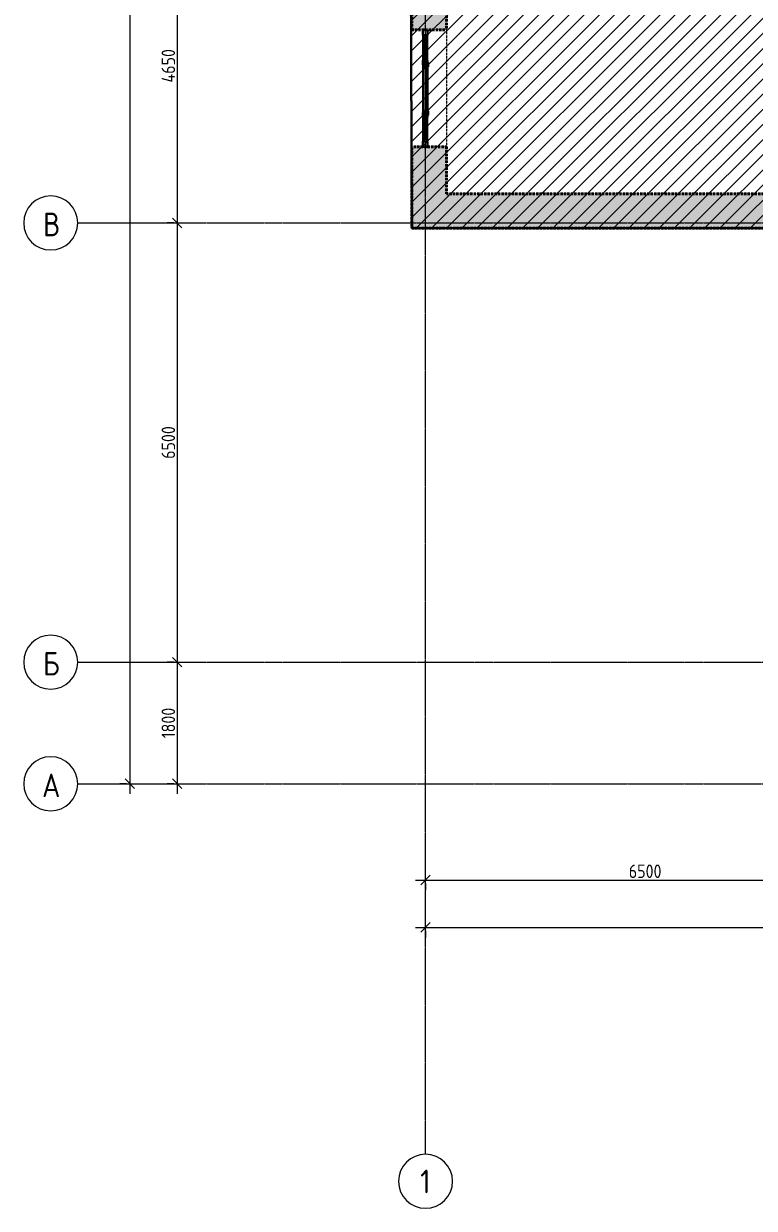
# Model space of a CAD drawing. Header units: millimetres. Extents: x -11886 to 379896, y -8130 to 47743.
# Drawn here: x 310868 to 321680, y -5826 to 11705 of the extents above; entities that cross this region are included whole.
import ezdxf

# ---------------------------------------------------------------- set-up
doc = ezdxf.new("R2010")
doc.units = ezdxf.units.MM
for name, pattern in [('ADSK_Линия сетки', [25, 20, -2.5, 0, -2.5]), ('ADSK_Сверху', [4.5, 3, -1.5]), ('ADSK_Снесено', [4.5, 3, -1.5])]:
    doc.linetypes.add(name, pattern=pattern)
for name, color, linetype, lineweight, true_color in [('_ Окна', 5, 'Continuous', 30, 0x0000ff), ('Витраж', 5, 'Continuous', 18, 0x0000ff), ('Окна', 5, 'Continuous', 18, 0x0000ff), ('Панели витража', 5, 'Continuous', 18, 0x0000ff), ('Стены наружные', 1, 'ADSK_Снесено', 18, 0xff0000)]:
    doc.layers.add(name, color=color, linetype=linetype, lineweight=lineweight, true_color=true_color)
doc.layers.add('Оси', color=7, linetype='Continuous', lineweight=9)
doc.layers.add('Размеры', color=7, linetype='Continuous', lineweight=9)
doc.styles.add('GOST Common', font='GOST_Common.ttf', dxfattribs={"width": 0.9, "height": 350})
doc.styles.add('GOST Common_1', font='GOST_Common.ttf', dxfattribs={"width": 0.9, "height": 200})
doc.dimstyles.new('ADSK_Основной_2_5_мм', dxfattribs={"dimscale": 304.8, "dimtxt": 251.428749, "dimasz": 0.463911, "dimexe": 0.492126, "dimexo": 0.492126, "dimgap": 0.098425, "dimtad": 1, "dimdec": 1, "dimrnd": 0.1, "dimdsep": 46, "dimtxsty": 'GOST Common_1', "dimblk1": 'OBLIQUE', "dimblk2": 'OBLIQUE', "dimsah": 1, "dimcen": 0.09, "dimdle": 0.492126, "dimazin": 2, "dimtfac": 1, "dimtdec": 4, "dimtix": 1, "dimtmove": 0, "dimatfit": 3, "dimfxl": 1, "dimtvp": 1, "dimtfill": 1, "dimtolj": 1, "dimtzin": 0, "dimlwd": 20, "dimlwe": 20, "dimarcsym": 2})

# ---------------------------------------------------------------- blocks, each defined once
blk = doc.blocks.new('Прямоугольный импост - 70х20_60мм-1431693-04 План 4-го этажа')
at = {"layer": 'Витраж', "color": 161, "linetype": 'ADSK_Сверху', "true_color": 0xaaaaff}
for p, q in [((-5911, 11464), (-5981, 11464)), ((-5981, 11384), (-5981, 11464)), ((-5911, 11384), (-5911, 11464)), ((-5981, 10979), (-5981, 11009)), ((-5911, 10979), (-5911, 11009))]:
    blk.add_line(p, q, dxfattribs=at)
blk = doc.blocks.new('Прямоугольный импост - 70х20_60мм-1429327-04 План 4-го этажа')
at = {"layer": 'Витраж', "color": 161, "linetype": 'ADSK_Сверху', "true_color": 0xaaaaff}
for p, q in [((-80, 35), (0, 35)), ((0, 35), (0, -35)), ((0, -35), (-80, -35))]:
    blk.add_line(p, q, dxfattribs=at)
blk = doc.blocks.new('Прямоугольный импост - 70х20_60мм-1429328-04 План 4-го этажа')
at = {"layer": 'Витраж', "color": 161, "linetype": 'ADSK_Сверху', "true_color": 0xaaaaff}
for p, q in [((0, 35), (-80, 35)), ((0, -35), (0, 35)), ((-80, -35), (0, -35))]:
    blk.add_line(p, q, dxfattribs=at)
blk = doc.blocks.new('Прямоугольный импост - 70х20_60мм-1261975-04 План 4-го этажа')
at = {"layer": 'Витраж', "color": 161, "linetype": 'ADSK_Сверху', "true_color": 0xaaaaff}
for p, q in [((-5981, 10949), (-5981, 10979)), ((-5911, 10949), (-5911, 10979)), ((-5981, 10204), (-5981, 10234)), ((-5911, 10204), (-5911, 10234))]:
    blk.add_line(p, q, dxfattribs=at)
blk = doc.blocks.new('Прямоугольный импост - 70х20_60мм-1225113-04 План 4-го этажа')
at = {"layer": 'Витраж', "color": 161, "linetype": 'ADSK_Сверху', "true_color": 0xaaaaff}
for p, q in [((41084, 2327), (41054, 2327)), ((41524, 2327), (41444, 2327)), ((41524, 2257), (41524, 2327)), ((41084, 2257), (41054, 2257)), ((41524, 2257), (41444, 2257))]:
    blk.add_line(p, q, dxfattribs=at)
blk = doc.blocks.new('Прямоугольный импост - 70х60мм-1429325-04 План 4-го этажа')
at = {"layer": 'Витраж', "color": 161, "linetype": 'ADSK_Сверху', "true_color": 0xaaaaff}
for p, q in [((-30, 35), (30, 35)), ((30, -35), (-30, -35))]:
    blk.add_line(p, q, dxfattribs=at)
blk = doc.blocks.new('Прямоугольный импост - 70х60мм-1431695-04 План 4-го этажа')
at = {"layer": 'Витраж', "color": 161, "linetype": 'ADSK_Сверху', "true_color": 0xaaaaff}
for p, q in [((-5911, 11384), (-5981, 11384)), ((-5981, 11009), (-5981, 11384)), ((-5911, 11009), (-5911, 11384)), ((-5981, 11009), (-5911, 11009))]:
    blk.add_line(p, q, dxfattribs=at)
blk = doc.blocks.new('Прямоугольный импост - 70х60мм-V3-04 План 4-го этажа')
at = {"layer": 'Витраж', "color": 161, "linetype": 'ADSK_Сверху', "true_color": 0xaaaaff}
for p, q in [((12864, 2397), (12864, 2327)), ((13224, 2397), (12864, 2397)), ((13224, 2327), (12864, 2327)), ((13224, 2327), (13224, 2397))]:
    blk.add_line(p, q, dxfattribs=at)
blk = doc.blocks.new('Прямоугольный импост - 70х60мм-1261977-04 План 4-го этажа')
at = {"layer": 'Витраж', "color": 161, "linetype": 'ADSK_Сверху', "true_color": 0xaaaaff}
for p, q in [((-5911, 10949), (-5981, 10949)), ((-5981, 10234), (-5981, 10949)), ((-5911, 10234), (-5911, 10949)), ((-5981, 10234), (-5911, 10234))]:
    blk.add_line(p, q, dxfattribs=at)
blk = doc.blocks.new('Системная панель - _AR_Стекло_40мм_привязка по центру-1312979-04 План 4-го этажа')
at = {"layer": 'Панели витража', "lineweight": 30}
for p, q in [((180, 20), (-180, 20)), ((-180, 20), (-180, -20)), ((180, -20), (180, 20)), ((-180, -20), (180, -20))]:
    blk.add_line(p, q, dxfattribs=at)
blk = doc.blocks.new('Прямоугольный импост - 70х20_60мм-1312980-04 План 4-го этажа')
at = {"layer": 'Витраж', "lineweight": 30}
for p, q in [((-80, 35), (0, 35)), ((-80, -35), (-80, 35)), ((0, 35), (0, -35)), ((0, -35), (-80, -35))]:
    blk.add_line(p, q, dxfattribs=at)
blk = doc.blocks.new('Прямоугольный импост - 70х20_60мм-1312981-04 План 4-го этажа')
at = {"layer": 'Витраж', "lineweight": 30}
for p, q in [((0, 35), (-80, 35)), ((-80, 35), (-80, -35)), ((0, -35), (0, 35)), ((-80, -35), (0, -35))]:
    blk.add_line(p, q, dxfattribs=at)
blk = doc.blocks.new('Системная панель - _AR_Стекло_40мм_привязка по центру-1431697-04 План 4-го этажа')
at = {"layer": 'Панели витража', "lineweight": 30}
for p, q in [((187.5, 20), (-187.5, 20)), ((-187.5, 20), (-187.5, -20)), ((187.5, -20), (187.5, 20)), ((-187.5, -20), (187.5, -20))]:
    blk.add_line(p, q, dxfattribs=at)
blk = doc.blocks.new('Витраж-тент со смещением вовне - 60мм 30 сдвиг-1466967-04 План 4-го этажа')
at = {"layer": '_ Окна'}
for p, q in [((-387.5, 25), (-387.5, -45)), ((-387.5, 25), (-327.5, 25)), ((-387.5, -45), (-387.5, 25)), ((-327.5, 25), (-327.5, -45)), ((387.5, 25), (327.5, 25)), ((327.5, 25), (327.5, -45)), ((387.5, -45), (387.5, 25)), ((387.5, -45), (387.5, 25)), ((-327.5, -45), (-387.5, -45)), ((-327.5, -10), (327.5, -10)), ((327.5, -45), (387.5, -45))]:
    blk.add_line(p, q, dxfattribs=at)
at = {"layer": 'Окна'}
for p, q in [((327.5, 25), (-327.5, 25)), ((-327.5, -45), (327.5, -45))]:
    blk.add_line(p, q, dxfattribs=at)
blk = doc.blocks.new('Прямоугольный импост - 70х60мм-V52-04 План 4-го этажа')
at = {"layer": 'Витраж'}
for p, q in [((-5981, 9814), (-5981, 10174)), ((-5911, 10174), (-5911, 9814))]:
    blk.add_line(p, q, dxfattribs=at)
blk = doc.blocks.new('Прямоугольный импост - 70х60мм-V53-04 План 4-го этажа')
at = {"layer": 'Витраж'}
for p, q in [((-5981, 11009), (-5981, 11384)), ((-5911, 11384), (-5911, 11009))]:
    blk.add_line(p, q, dxfattribs=at)
blk = doc.blocks.new('Прямоугольный импост - 70х60мм-1312978-04 План 4-го этажа')
at = {"layer": 'Витраж', "lineweight": 30}
for p, q in [((-30, 35), (30, 35)), ((-30, -35), (-30, 35)), ((30, 35), (30, -35)), ((30, -35), (-30, -35))]:
    blk.add_line(p, q, dxfattribs=at)
blk = doc.blocks.new('Прямоугольный импост - 70х60мм-V54-04 План 4-го этажа')
at = {"layer": 'Витраж'}
for p, q in [((-5981, 10234), (-5981, 10949)), ((-5911, 10949), (-5911, 10234))]:
    blk.add_line(p, q, dxfattribs=at)
blk = doc.blocks.new('Ось сетки - Круг_Ø8 мм-6577-04 План 4-го этажа')
at = {"layer": 'Оси', "lineweight": 20}
for start, end in [(360, 180), (180, 360)]:
    blk.add_arc((0, 0), 4, start, end, dxfattribs=at)
blk = doc.blocks.new('_Oblique')
at = {"color": 0, "linetype": 'ByBlock', "lineweight": -2}
blk.add_line((-0.5, -0.5), (0.5, 0.5), dxfattribs=at)
blk = doc.blocks.new('*D2936')
at = {"layer": 'Defpoints', "color": 0, "transparency": 16777216}
for p in [(316814, -868), (323314, -868), (323314, -968)]:
    blk.add_point(p, dxfattribs=at)
at = {"layer": 'Размеры', "color": 0, "lineweight": 20, "transparency": 16777216}
for p, q in [((316664, -968), (323464, -968)), ((316814, -1018), (316814, -1118)), ((323314, -1018), (323314, -1118))]:
    blk.add_line(p, q, dxfattribs=at)
at = {"layer": 'Размеры', "color": 0, "lineweight": 20, "transparency": 16777216, "xscale": 141.4, "yscale": 141.4, "zscale": 141.4, "rotation": 180}
blk.add_blockref('_Oblique', (316814, -968), dxfattribs=at)
at = {"layer": 'Размеры', "color": 0, "lineweight": 20, "transparency": 16777216, "xscale": 141.4, "yscale": 141.4, "zscale": 141.4}
blk.add_blockref('_Oblique', (323314, -968), dxfattribs=at)
at = {"layer": 'Размеры', "color": 0, "lineweight": 20, "transparency": 16777216, "insert": (320064, -838), "char_height": 200, "width": 756.84, "attachment_point": 5, "style": 'GOST Common_1', "bg_fill": 3, "box_fill_scale": 1.1, "bg_fill_color": 256, "bg_fill_true_color": 13158600, "bg_fill_transparency": 0}
blk.add_mtext('\\A1;6500', dxfattribs=at)
blk = doc.blocks.new('*D2950')
at = {"layer": 'Defpoints', "color": 0, "transparency": 16777216}
for p in [(313239, 13407), (313139, 8757), (313239, 8757)]:
    blk.add_point(p, dxfattribs=at)
at = {"layer": 'Размеры', "color": 0, "lineweight": 20, "transparency": 16777216}
for p, q in [((313139, 13557), (313139, 8607)), ((313089, 13407), (312989, 13407)), ((313089, 8757), (312989, 8757))]:
    blk.add_line(p, q, dxfattribs=at)
at = {"layer": 'Размеры', "color": 0, "lineweight": 20, "transparency": 16777216, "xscale": 141.4, "yscale": 141.4, "zscale": 141.4}
for p, rotation in [((313139, 13407), 90), ((313139, 8757), 270)]:
    blk.add_blockref('_Oblique', p, dxfattribs=dict(at, rotation=rotation))
at = {"layer": 'Размеры', "color": 0, "lineweight": 20, "transparency": 16777216, "insert": (313009, 11082), "char_height": 200, "width": 782.41, "attachment_point": 5, "rotation": 90, "style": 'GOST Common_1', "bg_fill": 3, "box_fill_scale": 1.1, "bg_fill_color": 256, "bg_fill_true_color": 13158600, "bg_fill_transparency": 0}
blk.add_mtext('\\A1;4650', dxfattribs=at)
blk = doc.blocks.new('*D2951')
at = {"layer": 'Defpoints', "color": 0, "transparency": 16777216}
for p in [(313239, 8757), (313139, 2257), (313239, 2257)]:
    blk.add_point(p, dxfattribs=at)
at = {"layer": 'Размеры', "color": 0, "lineweight": 20, "transparency": 16777216}
for p, q in [((313139, 8907), (313139, 2107)), ((313089, 8757), (312989, 8757)), ((313089, 2257), (312989, 2257))]:
    blk.add_line(p, q, dxfattribs=at)
at = {"layer": 'Размеры', "color": 0, "lineweight": 20, "transparency": 16777216, "xscale": 141.4, "yscale": 141.4, "zscale": 141.4}
for p, rotation in [((313139, 8757), 90), ((313139, 2257), 270)]:
    blk.add_blockref('_Oblique', p, dxfattribs=dict(at, rotation=rotation))
at = {"layer": 'Размеры', "color": 0, "lineweight": 20, "transparency": 16777216, "insert": (313009, 5507), "char_height": 200, "width": 756.84, "attachment_point": 5, "rotation": 90, "style": 'GOST Common_1', "bg_fill": 3, "box_fill_scale": 1.1, "bg_fill_color": 256, "bg_fill_true_color": 13158600, "bg_fill_transparency": 0}
blk.add_mtext('\\A1;6500', dxfattribs=at)
blk = doc.blocks.new('*D2952')
at = {"layer": 'Defpoints', "color": 0, "transparency": 16777216}
for p in [(313239, 2257), (313139, 457), (313239, 457)]:
    blk.add_point(p, dxfattribs=at)
at = {"layer": 'Размеры', "color": 0, "lineweight": 20, "transparency": 16777216}
for p, q in [((313139, 2407), (313139, 307)), ((313089, 2257), (312989, 2257)), ((313089, 457), (312989, 457))]:
    blk.add_line(p, q, dxfattribs=at)
at = {"layer": 'Размеры', "color": 0, "lineweight": 20, "transparency": 16777216, "xscale": 141.4, "yscale": 141.4, "zscale": 141.4}
for p, rotation in [((313139, 2257), 90), ((313139, 457), 270)]:
    blk.add_blockref('_Oblique', p, dxfattribs=dict(at, rotation=rotation))
at = {"layer": 'Размеры', "color": 0, "lineweight": 20, "transparency": 16777216, "insert": (313009, 1357), "char_height": 200, "width": 700.59, "attachment_point": 5, "rotation": 90, "style": 'GOST Common_1', "bg_fill": 3, "box_fill_scale": 1.1, "bg_fill_color": 256, "bg_fill_true_color": 13158600, "bg_fill_transparency": 0}
blk.add_mtext('\\A1;1800', dxfattribs=at)
blk = doc.blocks.new('*D2953')
at = {"layer": 'Defpoints', "color": 0, "transparency": 16777216}
for p in [(312539, 43507), (312439, 457), (312539, 457)]:
    blk.add_point(p, dxfattribs=at)
at = {"layer": 'Размеры', "color": 0, "lineweight": 20, "transparency": 16777216}
for p, q in [((312439, 43657), (312439, 307)), ((312389, 43507), (312289, 43507)), ((312389, 457), (312289, 457))]:
    blk.add_line(p, q, dxfattribs=at)
at = {"layer": 'Размеры', "color": 0, "lineweight": 20, "transparency": 16777216, "xscale": 141.4, "yscale": 141.4, "zscale": 141.4}
for p, rotation in [((312439, 43507), 90), ((312439, 457), 270)]:
    blk.add_blockref('_Oblique', p, dxfattribs=dict(at, rotation=rotation))
at = {"layer": 'Размеры', "color": 0, "lineweight": 20, "transparency": 16777216, "insert": (312309, 21982), "char_height": 200, "width": 971.62, "attachment_point": 5, "rotation": 90, "style": 'GOST Common_1', "bg_fill": 3, "box_fill_scale": 1.1, "bg_fill_color": 256, "bg_fill_true_color": 13158600, "bg_fill_transparency": 0}
blk.add_mtext('\\A1;43050', dxfattribs=at)
blk = doc.blocks.new('*D2954')
at = {"layer": 'Defpoints', "color": 0, "transparency": 16777216}
for p in [(316814, -1568), (378664, -1568), (378664, -1668)]:
    blk.add_point(p, dxfattribs=at)
at = {"layer": 'Размеры', "color": 0, "lineweight": 20, "transparency": 16777216}
for p, q in [((316664, -1668), (378814, -1668)), ((316814, -1718), (316814, -1818)), ((378664, -1718), (378664, -1818))]:
    blk.add_line(p, q, dxfattribs=at)
at = {"layer": 'Размеры', "color": 0, "lineweight": 20, "transparency": 16777216, "xscale": 141.4, "yscale": 141.4, "zscale": 141.4, "rotation": 180}
blk.add_blockref('_Oblique', (316814, -1668), dxfattribs=at)
at = {"layer": 'Размеры', "color": 0, "lineweight": 20, "transparency": 16777216, "xscale": 141.4, "yscale": 141.4, "zscale": 141.4}
blk.add_blockref('_Oblique', (378664, -1668), dxfattribs=at)
at = {"layer": 'Размеры', "color": 0, "lineweight": 20, "transparency": 16777216, "insert": (347739, -1538), "char_height": 200, "width": 889.8, "attachment_point": 5, "style": 'GOST Common_1', "bg_fill": 3, "box_fill_scale": 1.1, "bg_fill_color": 256, "bg_fill_true_color": 13158600, "bg_fill_transparency": 0}
blk.add_mtext('\\A1;61850', dxfattribs=at)

msp = doc.modelspace()

# ---------------------------------------------------------------- hatches: boundary and pattern name
at = {"lineweight": 13, "true_color": 0x636466, "transparency": 33554559}
h = msp.add_hatch(dxfattribs=at)
h.set_pattern_fill('ANSI31', color=251, scale=50)
h.set_pattern_definition([(45, (322754.53, 85026.59), (-112.2532, 112.2532), [])])
h.paths.add_polyline_path([(326698.03, 43878.87), (316475.78, 43878.87), (316613.49, 8679.25), (323525.66, 8679.25), (323525.66, 12721.22), (326139.75, 12721.22), (326136.17, 13231.22), (326084.63, 21068.63), (326698.03, 21068.63)])
at = {"layer": 'Стены наружные', "true_color": 0xc0c0c0}
h = msp.add_hatch(color=9, dxfattribs=at)
h.paths.add_polyline_path([(316966.83, 9189.25), (317123.49, 9189.25), (317123.49, 9883.91), (316613.49, 9883.91), (316613.49, 9189.25)])
h.paths.add_polyline_path([(317006.9, 11613.91), (317123.49, 11613.91), (317123.49, 12672.43), (316613.49, 12672.43), (316613.49, 11613.91), (316966.83, 11613.91)])
h.paths.add_polyline_path([(316613.49, 13522.43), (317123.49, 13522.43), (317123.49, 14509.74), (316613.49, 14509.74)])
h.paths.add_polyline_path([(317123.49, 15359.74), (317123.49, 16363.74), (316613.49, 16363.74), (316613.49, 15359.74), (316990.35, 15359.74)])
h.paths.add_polyline_path([(317123.49, 17213.74), (317123.49, 18225.53), (316613.49, 18225.53), (316613.49, 17213.74), (316982.16, 17213.74)])
h.paths.add_polyline_path([(316613.49, 19955.53), (317123.49, 19955.53), (317123.49, 21135.08), (316613.49, 21135.08)])
msp.add_hatch(color=9, dxfattribs=at).paths.add_polyline_path([(323352.52, 8679.25), (323525.33, 8679.25), (323525.33, 9189.25), (316613.49, 9189.25), (316613.49, 8679.25), (323270.16, 8679.25)])

# ---------------------------------------------------------------- linework, layer by layer
at = {"color": 251, "lineweight": 30, "true_color": 0x636466}
msp.add_lwpolyline([(323045.03, 8679.25), (316613.49, 8679.25), (316475.78, 43878.87), (326698.03, 43878.87), (326698.03, 21068.63), (326084.63, 21068.63), (326136.17, 13231.22)], dxfattribs=at)
at = {"layer": 'Оси', "linetype": 'ADSK_Линия сетки'}
for p, q in [((316814.44, -5025.59), (316814.44, 44571.85)), ((311668.31, 8756.79), (379896.25, 8756.79)), ((311668.31, 2256.79), (379896.25, 2256.79)), ((311668.31, 456.79), (379896.25, 456.79))]:
    msp.add_line(p, q, dxfattribs=at)
at = {"layer": 'Стены наружные', "color": 18, "lineweight": 40, "true_color": 0x000000}
for p, q in [((316613.49, 12672.43), (316613.49, 11613.91)), ((317123.49, 11613.91), (317123.49, 12672.43)), ((316613.49, 11613.91), (317123.49, 11613.91)), ((316613.49, 9883.91), (316613.49, 8679.25)), ((317123.49, 9883.91), (316613.49, 9883.91)), ((317123.49, 9189.25), (317123.49, 9883.91)), ((321939.77, 9189.25), (317123.49, 9189.25)), ((316613.49, 8679.25), (323015.33, 8679.25))]:
    msp.add_line(p, q, dxfattribs=at)
at = {"layer": 'Стены наружные', "color": 18, "true_color": 0x000000}
for p, q in [((316613.49, 9883.91), (316613.49, 11613.91)), ((317123.49, 11613.91), (317123.49, 9883.91))]:
    msp.add_line(p, q, dxfattribs=at)

# ---------------------------------------------------------------- block references
at = {"layer": '_ Окна', "rotation": 90.00000000000014}
msp.add_blockref('Витраж-тент со смещением вовне - 60мм 30 сдвиг-1466967-04 План 4-го этажа', (316808.52, 10741.41), dxfattribs=at)
at = {"layer": 'Витраж', "color": 161, "linetype": 'ADSK_Сверху', "true_color": 0xaaaaff}
for name in ['Прямоугольный импост - 70х20_60мм-1431693-04 План 4-го этажа', 'Прямоугольный импост - 70х60мм-1431695-04 План 4-го этажа', 'Прямоугольный импост - 70х20_60мм-1261975-04 План 4-го этажа', 'Прямоугольный импост - 70х60мм-1261977-04 План 4-го этажа']:
    msp.add_blockref(name, (322754.53, 150), dxfattribs=at)
at = {"layer": 'Витраж', "color": 161, "linetype": 'ADSK_Сверху', "true_color": 0xaaaaff, "extrusion": (0, 0, -1), "rotation": 89.99999999999987}
for name, p in [('Прямоугольный импост - 70х20_60мм-1429327-04 План 4-го этажа', (-316808.52, 11613.91)), ('Прямоугольный импост - 70х60мм-1429325-04 План 4-го этажа', (-316808.52, 11128.91)), ('Прямоугольный импост - 70х60мм-1429325-04 План 4-го этажа', (-316808.52, 10353.91))]:
    msp.add_blockref(name, p, dxfattribs=at)
at = {"layer": 'Витраж', "extrusion": (0, 0, -1), "rotation": 89.99999999999987}
for name, p in [('Прямоугольный импост - 70х20_60мм-1312980-04 План 4-го этажа', (-316808.52, 11613.91)), ('Прямоугольный импост - 70х60мм-1312978-04 План 4-го этажа', (-316808.52, 11128.91)), ('Прямоугольный импост - 70х60мм-1312978-04 План 4-го этажа', (-316808.52, 10353.91))]:
    msp.add_blockref(name, p, dxfattribs=at)
at = {"layer": 'Витраж'}
for name in ['Прямоугольный импост - 70х60мм-V53-04 План 4-го этажа', 'Прямоугольный импост - 70х60мм-V54-04 План 4-го этажа', 'Прямоугольный импост - 70х60мм-V52-04 План 4-го этажа']:
    msp.add_blockref(name, (322754.53, 150), dxfattribs=at)
at = {"layer": 'Витраж', "color": 161, "linetype": 'ADSK_Сверху', "true_color": 0xaaaaff, "rotation": 270.0000000000001}
for name, p in [('Прямоугольный импост - 70х20_60мм-1225113-04 План 4-го этажа', (314516.36, 51408.36)), ('Прямоугольный импост - 70х60мм-V3-04 План 4-го этажа', (314447.01, 23188.15)), ('Прямоугольный импост - 70х20_60мм-1429328-04 План 4-го этажа', (316808.52, 9883.91))]:
    msp.add_blockref(name, p, dxfattribs=at)
at = {"layer": 'Витраж', "rotation": 270.0000000000001}
msp.add_blockref('Прямоугольный импост - 70х20_60мм-1312981-04 План 4-го этажа', (316808.52, 9883.91), dxfattribs=at)
at = {"layer": 'Оси', "lineweight": 20, "xscale": 99.99999999999993, "yscale": 99.99999999999993, "zscale": 99.99999999999993, "rotation": 269.9999999999994}
for p in [(311268.31, 8756.79), (311268.31, 2256.79), (311268.31, 456.79)]:
    msp.add_blockref('Ось сетки - Круг_Ø8 мм-6577-04 План 4-го этажа', p, dxfattribs=at)
at = {"layer": 'Оси', "lineweight": 20, "xscale": 99.99999999999993, "yscale": 99.99999999999993, "zscale": 99.99999999999993}
msp.add_blockref('Ось сетки - Круг_Ø8 мм-6577-04 План 4-го этажа', (316814.44, -5425.59), dxfattribs=at)
at = {"layer": 'Панели витража', "rotation": 90.00000000000014}
for name, p in [('Системная панель - _AR_Стекло_40мм_привязка по центру-1431697-04 План 4-го этажа', (316808.52, 11346.41)), ('Системная панель - _AR_Стекло_40мм_привязка по центру-1312979-04 План 4-го этажа', (316808.52, 10143.91))]:
    msp.add_blockref(name, p, dxfattribs=at)

# ---------------------------------------------------------------- texts
at = {"layer": 'Оси', "char_height": 350, "attachment_point": 1, "style": 'GOST Common'}
for s, insert, width in [('\\fGOST Common|b0|i0|c204|p34|;\\W.9;В', (311154.99, 8909.38), 310.2531), ('\\fGOST Common|b0|i0|c204|p34|;\\W.9;Б', (311154.99, 2409.38), 310.2531), ('\\fGOST Common|b0|i0|c204|p34|;\\W.9;А', (311140.14, 609.38), 346.329), ('\\fGOST Common|b0|i0|c204|p34|;\\W.9;1', (316736.21, -5253.06), 187.5949)]:
    msp.add_mtext(s, dxfattribs=dict(at, insert=insert, width=width))

# ---------------------------------------------------------------- next in the draw order: dimensions: what is measured, and where the dimension line sits
at = {"layer": 'Размеры', "lineweight": 20}
for base, p1, p2, override, picture, middle in [((312439.33, 456.79), (312539.31, 43506.79), (312539.31, 456.79), {"dimpost": '<>', "dimfxl": 43050}, '*D2953', (312309.33, 21981.79)), ((313139.33, 8756.79), (313239.31, 13406.79), (313239.31, 8756.79), {"dimpost": '<>', "dimfxl": 4650}, '*D2950', (313009.33, 11081.79))]:
    dim = msp.add_linear_dim(base=base, p1=p1, p2=p2, angle=90, dimstyle='ADSK_Основной_2_5_мм', override=override, dxfattribs=at)
    dim.commit()
    dim.dimension.update_dxf_attribs({"geometry": picture, "text_midpoint": middle})
for base, p1, p2, override, picture, middle in [((323314.44, -967.89), (316814.44, -867.91), (323314.44, -867.91), {"dimpost": '<>', "dimfxl": 6500}, '*D2936', (320064.44, -837.89)), ((378664.44, -1667.89), (316814.44, -1567.91), (378664.44, -1567.91), {"dimpost": '<>', "dimfxl": 61850}, '*D2954', (347739.44, -1537.89))]:
    dim = msp.add_linear_dim(base=base, p1=p1, p2=p2, dimstyle='ADSK_Основной_2_5_мм', override=override, dxfattribs=at)
    dim.commit()
    dim.dimension.update_dxf_attribs({"geometry": picture, "text_midpoint": middle})

# ---------------------------------------------------------------- next in the draw order: dimensions: what is measured, and where the dimension line sits
dim = msp.add_linear_dim(base=(313139.33, 2256.79), p1=(313239.31, 8756.79), p2=(313239.31, 2256.79), angle=90, dimstyle='ADSK_Основной_2_5_мм', override={"dimpost": '<>', "dimfxl": 6500}, dxfattribs=at)
dim.commit()
dim.dimension.update_dxf_attribs({"geometry": '*D2951', "text_midpoint": (313009.33, 5506.79)})

# ---------------------------------------------------------------- next in the draw order: dimensions: what is measured, and where the dimension line sits
dim = msp.add_linear_dim(base=(313139.33, 456.79), p1=(313239.31, 2256.79), p2=(313239.31, 456.79), angle=90, dimstyle='ADSK_Основной_2_5_мм', override={"dimpost": '<>', "dimfxl": 1800}, dxfattribs=at)
dim.commit()
dim.dimension.update_dxf_attribs({"geometry": '*D2952', "text_midpoint": (313009.33, 1356.79)})

doc.saveas('drawing.dxf')
